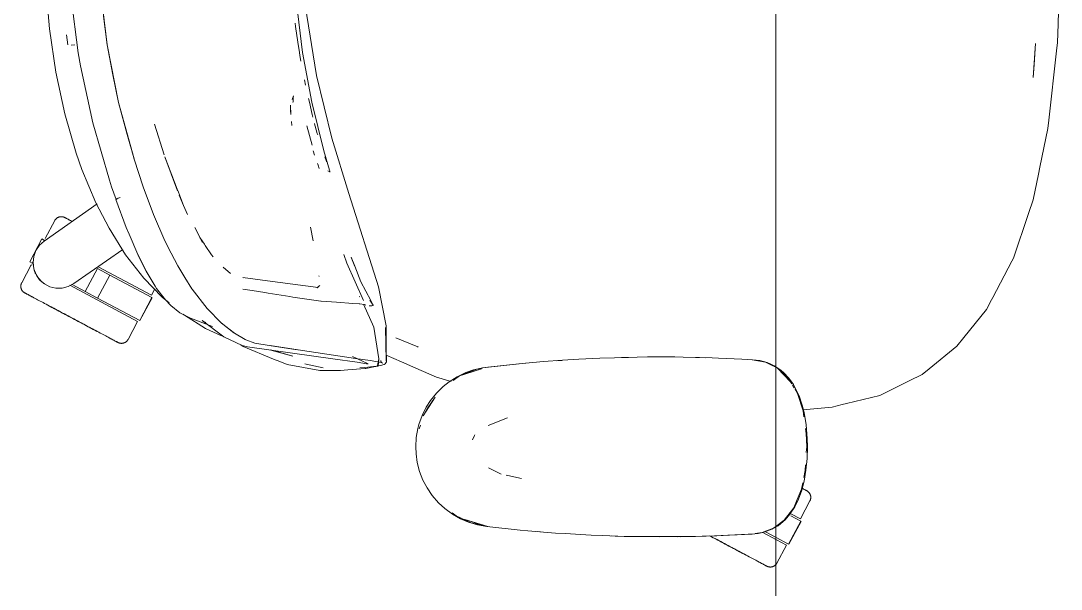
# Model space of a CAD drawing. Header units: millimetres. Extents: x 155927 to 295199, y -4084 to 97293.
# Drawn here: x 200043 to 200605, y 33192 to 33498 of the extents above; entities that cross this region are included whole.
import ezdxf

# ---------------------------------------------------------------- set-up
doc = ezdxf.new("R2010")
doc.units = ezdxf.units.MM
doc.header["$MEASUREMENT"] = 0
doc.layers.add('G-IMPT', color=8, linetype='CONTINUOUS', lineweight=9)
doc.layers.add('I-FURN', color=8, linetype='CONTINUOUS', lineweight=9)

msp = doc.modelspace()

# ---------------------------------------------------------------- linework, layer by layer
at = {"layer": 'G-IMPT'}
for p, q in [((200603.09, 33496.2), (200604.8, 33548.38)), ((200058.84, 33493.67), (200056.58, 33519.24)), ((200086.1, 33516.56), (200089.93, 33484.97)), ((200086.14, 33516.6), (200089.92, 33485.05)), ((200070.57, 33510.86), (200074.39, 33480.69)), ((200195.49, 33480.83), (200192.19, 33507.75)), ((200202.88, 33468.48), (200196.89, 33506.39)), ((200089.92, 33485.05), (200087.98, 33500.52)), ((200062.33, 33470.25), (200058.84, 33493.67)), ((200191.57, 33494.98), (200191.39, 33496.64)), ((200192.87, 33486.46), (200191.57, 33494.98)), ((200603.09, 33496.2), (200602.77, 33486.26)), ((200068.74, 33484.96), (200068.09, 33490.38)), ((200072.59, 33485.01), (200070.5, 33484.93)), ((200070.5, 33484.93), (200070.61, 33484.93)), ((200096.1, 33453.92), (200089.92, 33485.05)), ((200089.92, 33485.05), (200093.02, 33468.94)), ((200096.1, 33453.92), (200089.93, 33484.97)), ((200192.87, 33486.46), (200193.72, 33480.83)), ((200590.89, 33485.72), (200589.64, 33467.44)), ((200590.89, 33485.72), (200590.25, 33474.39)), ((200602.29, 33481.88), (200598.16, 33444.44)), ((200602.29, 33481.88), (200602.77, 33486.26)), ((200074.39, 33480.69), (200075.57, 33473.77)), ((200193.72, 33480.83), (200193.96, 33479.2)), ((200194.52, 33476.3), (200193.96, 33479.2)), ((200200.42, 33454.16), (200195.49, 33480.83)), ((200082.24, 33442.98), (200075.57, 33473.77)), ((200589.64, 33467.44), (200590.25, 33474.39)), ((200067.14, 33447.88), (200062.33, 33470.25)), ((200096.1, 33453.92), (200093.02, 33468.94)), ((200196.44, 33466.2), (200196.98, 33463.38)), ((200202.88, 33468.48), (200211.2, 33434.79)), ((200100.75, 33436.67), (200096.1, 33453.92)), ((200096.1, 33453.92), (200104.48, 33423.42)), ((200096.1, 33453.92), (200104.52, 33423.51)), ((200190.53, 33457.57), (200189.85, 33455.62)), ((200190.27, 33454.35), (200190.28, 33454.21)), ((200190.32, 33456.52), (200190.28, 33454.21)), ((200190.32, 33456.52), (200190.53, 33457.57)), ((200198.65, 33456.15), (200199.1, 33454.18)), ((200200.65, 33447.42), (200199.1, 33454.18)), ((200200.42, 33454.16), (200206.97, 33427.84)), ((200188.99, 33452.51), (200189.08, 33447.45)), ((200188.99, 33452.51), (200189, 33449.73)), ((200189.08, 33447.45), (200189, 33449.73)), ((200073.32, 33426.64), (200067.14, 33447.88)), ((200082.24, 33442.98), (200091.18, 33412.16)), ((200189.39, 33443.66), (200189.61, 33441.57)), ((200200.65, 33447.42), (200200.99, 33446.13)), ((200201.95, 33442.41), (200201.91, 33442.58)), ((200202.27, 33441.27), (200201.95, 33442.41)), ((200597.67, 33440.02), (200598.16, 33444.44)), ((200115.55, 33442.24), (200116.62, 33438.8)), ((200115.55, 33442.24), (200120.8, 33425.75)), ((200200.68, 33430.94), (200197.75, 33441.41)), ((200202.27, 33441.27), (200203.39, 33437.27)), ((200203.39, 33437.27), (200203.59, 33436.58)), ((200593.32, 33419.08), (200597.67, 33440.02)), ((200100.75, 33436.67), (200104.52, 33423.51)), ((200220.38, 33404.82), (200211.2, 33434.79)), ((200073.32, 33426.64), (200076.39, 33417.91)), ((200201.13, 33427.85), (200201.85, 33425.64)), ((200206.97, 33427.84), (200210.04, 33417.41)), ((200104.48, 33423.42), (200109.49, 33408.51)), ((200121.08, 33424.76), (200127.9, 33406.36)), ((200121.08, 33424.76), (200127.79, 33407.31)), ((200203.84, 33420.09), (200203.47, 33421.1)), ((200203.84, 33420.09), (200204.45, 33418.43)), ((200208.13, 33422.64), (200207.38, 33424.74)), ((200208.13, 33422.64), (200208.37, 33421.98)), ((200076.39, 33417.91), (200083.91, 33399.93)), ((200209.15, 33417.16), (200209.36, 33417.01)), ((200209.15, 33417.16), (200209.76, 33416.77)), ((200210.11, 33417.14), (200210.04, 33417.41)), ((200210.18, 33416.85), (200210.11, 33417.14)), ((200210.15, 33416.39), (200210.24, 33416.62)), ((200210.24, 33416.62), (200210.18, 33416.85)), ((200592.56, 33415.4), (200589.69, 33401.58)), ((200593.32, 33419.08), (200592.56, 33415.4)), ((200091.18, 33412.16), (200092.38, 33408.55)), ((200094.78, 33401.62), (200092.38, 33408.55)), ((200114.95, 33393.63), (200109.49, 33408.51)), ((200127.79, 33407.31), (200128.45, 33405.59)), ((200131.18, 33398.51), (200128.45, 33405.59)), ((200131.18, 33398.51), (200128.87, 33403.95)), ((200220.38, 33404.82), (200236.37, 33354.58)), ((200091, 33386.16), (200083.91, 33399.93)), ((200094.75, 33401.62), (200094.78, 33401.75)), ((200100.32, 33386.66), (200094.75, 33401.62)), ((200094.78, 33401.75), (200095.19, 33402.02)), ((200094.78, 33401.75), (200094.79, 33401.8)), ((200094.78, 33401.75), (200094.78, 33401.62)), ((200095.19, 33402.02), (200094.79, 33401.8)), ((200096.01, 33402.4), (200095.19, 33402.02)), ((200095.37, 33402.12), (200095.19, 33402.02)), ((200096.01, 33402.4), (200095.37, 33402.12)), ((200096.01, 33402.4), (200097.07, 33402.83)), ((200096.01, 33402.4), (200096.48, 33402.6)), ((200097.07, 33402.83), (200096.48, 33402.6)), ((200133.37, 33393.66), (200131.18, 33398.51)), ((200587.17, 33394.14), (200589.69, 33401.58)), ((200114.95, 33393.63), (200121.12, 33379.4)), ((200587.17, 33394.14), (200579.02, 33370.05)), ((200101.8, 33382.97), (200100.32, 33386.66)), ((200137.25, 33386.61), (200141.43, 33378.51)), ((200199.66, 33386.71), (200201.07, 33379.45)), ((200099.97, 33371.86), (200091, 33386.16)), ((200106.57, 33372.02), (200101.8, 33382.97)), ((200139.93, 33381.28), (200142.49, 33377.53)), ((200139.93, 33381.28), (200141.43, 33378.51)), ((200124.51, 33372.67), (200121.12, 33379.4)), ((200142.49, 33377.53), (200142.88, 33376.95)), ((200142.88, 33376.95), (200146.38, 33371.82)), ((200099.97, 33371.86), (200109.78, 33359.26)), ((200106.79, 33371.57), (200106.57, 33372.02)), ((200106.57, 33372.02), (200111.1, 33362.96)), ((200106.57, 33372.02), (200110.79, 33363.56)), ((200106.79, 33371.57), (200111.1, 33362.96)), ((200124.51, 33372.67), (200128.08, 33365.88)), ((200146.38, 33371.82), (200147.13, 33370.71)), ((200217.65, 33371.98), (200219.39, 33367.4)), ((200223.69, 33365.76), (200221.67, 33370.66)), ((200221.67, 33370.66), (200223.7, 33365.56)), ((200223.7, 33365.56), (200221.9, 33370.09)), ((200578.15, 33368.39), (200579.02, 33370.05)), ((200131.85, 33359.65), (200128.08, 33365.88)), ((200152.65, 33365.18), (200156.56, 33361.85)), ((200219.39, 33367.4), (200228.32, 33347.24)), ((200226.94, 33357.29), (200223.69, 33365.76)), ((200567.85, 33348.88), (200578.15, 33368.39)), ((200119.74, 33348.97), (200109.78, 33359.26)), ((200111.1, 33362.96), (200110.79, 33363.56)), ((200111.1, 33362.96), (200115.83, 33354.97)), ((200131.85, 33359.65), (200135.73, 33353.56)), ((200176.5, 33357.91), (200163.15, 33359.68)), ((200163.15, 33359.68), (200163.62, 33359.54)), ((200204.34, 33360.23), (200204.29, 33360.58)), ((200116.69, 33353.68), (200115.83, 33354.97)), ((200121.41, 33347.55), (200116.69, 33353.68)), ((200135.9, 33353.3), (200135.73, 33353.56)), ((200143.92, 33342.86), (200135.9, 33353.3)), ((200168.31, 33352.55), (200163.24, 33353.3)), ((200168.31, 33352.55), (200175.15, 33351.49)), ((200176.5, 33357.91), (200203.84, 33354.17)), ((200204.69, 33355.28), (200203.13, 33354.04)), ((200203.34, 33354.08), (200203.57, 33354.12)), ((200203.84, 33354.17), (200203.57, 33354.12)), ((200226.94, 33357.29), (200232.22, 33347.18)), ((200236.37, 33354.58), (200240.56, 33333.62)), ((200123.41, 33345.97), (200119.74, 33348.97)), ((200121.41, 33347.55), (200124.3, 33344.52)), ((200175.15, 33351.49), (200176.81, 33351.23)), ((200188.58, 33349.36), (200176.81, 33351.23)), ((200190.13, 33349.11), (200188.58, 33349.36)), ((200205.35, 33346.9), (200190.13, 33349.11)), ((200225.94, 33349.41), (200226.38, 33349.14)), ((200233.57, 33344.73), (200231.73, 33347.43)), ((200233.57, 33344.73), (200232.22, 33347.18)), ((200564.41, 33342.38), (200567.12, 33347.51)), ((200567.85, 33348.88), (200567.12, 33347.51)), ((200129.17, 33340.66), (200124.3, 33344.52)), ((200151.66, 33334.96), (200143.92, 33342.86)), ((200205.35, 33346.9), (200205.43, 33346.89)), ((200205.43, 33346.89), (200213.67, 33346.28)), ((200222.52, 33345.64), (200213.67, 33346.28)), ((200222.52, 33345.64), (200225.93, 33345.39)), ((200226.3, 33345.35), (200225.93, 33345.39)), ((200226.3, 33345.35), (200228.76, 33345.06)), ((200233.93, 33332.92), (200228.35, 33345.21)), ((200228.76, 33345.06), (200228.82, 33345.04)), ((200229.59, 33344.76), (200228.82, 33345.04)), ((200231.33, 33344.29), (200232.86, 33344.45)), ((200232.86, 33344.45), (200233.55, 33344.6)), ((200233.55, 33344.6), (200233.57, 33344.73)), ((200233.57, 33344.73), (200233.61, 33344.9)), ((200564.41, 33342.38), (200552.21, 33327.24)), ((200130.3, 33340.05), (200129.17, 33340.66)), ((200130.3, 33340.05), (200132.74, 33338.87)), ((200131.66, 33339.35), (200130.89, 33339.85)), ((200131.66, 33339.35), (200143.11, 33332.23)), ((200132.74, 33338.87), (200134.97, 33337.8)), ((200146.87, 33333.29), (200134.97, 33337.8)), ((200141.22, 33336.52), (200152.87, 33327.61)), ((200141.22, 33336.52), (200143.17, 33335.41)), ((200143.11, 33332.23), (200151.74, 33328.25)), ((200158.4, 33329.87), (200151.45, 33335.27)), ((200151.45, 33335.27), (200155.02, 33332.46)), ((200151.66, 33334.96), (200158.62, 33329.54)), ((200158.4, 33329.87), (200155.02, 33332.46)), ((200233.93, 33332.92), (200236.65, 33315.87)), ((200240.12, 33332.73), (200240.71, 33314.29)), ((200240.12, 33332.73), (200240.61, 33314.75)), ((200240.56, 33333.62), (200240.61, 33314.75)), ((200152.87, 33327.61), (200159.44, 33324.54)), ((200158.62, 33329.54), (200164.46, 33326.26)), ((200159.44, 33324.54), (200162.81, 33322.97)), ((200164.88, 33326.04), (200164.46, 33326.26)), ((200164.88, 33326.04), (200169.67, 33324.29)), ((200245.71, 33327.19), (200257.56, 33322.27)), ((200548.45, 33322.58), (200552.21, 33327.24)), ((200162.2, 33323.26), (200163.37, 33322.49)), ((200165.8, 33322.33), (200162.81, 33322.97)), ((200163.37, 33322.49), (200179.82, 33315.69)), ((200213.02, 33315.65), (200165.8, 33322.33)), ((200169.67, 33324.29), (200177.34, 33322.99)), ((200192.5, 33320.69), (200177.34, 33322.99)), ((200192.5, 33320.69), (200177.92, 33322.92)), ((200193.11, 33320.6), (200177.92, 33322.92)), ((200190.22, 33317.2), (200178.23, 33320.45)), ((200190.22, 33317.2), (200178.33, 33320.56)), ((200193.11, 33320.6), (200223.98, 33316.04)), ((200257.83, 33322.16), (200257.56, 33322.27)), ((200533.5, 33310.41), (200548.45, 33322.58)), ((200179.82, 33315.69), (200183.18, 33314.3)), ((200187.04, 33312.71), (200183.18, 33314.3)), ((200213.02, 33315.65), (200223.68, 33314.21)), ((200222.43, 33317.02), (200230.86, 33313.02)), ((200224.98, 33314), (200223.68, 33314.21)), ((200223.98, 33316.04), (200231.83, 33314.93)), ((200230, 33313.17), (200224.98, 33314)), ((200238.1, 33313.82), (200231.83, 33314.93)), ((200235.96, 33312.29), (200236.65, 33315.87)), ((200235.96, 33312.29), (200236.59, 33315.84)), ((200236.59, 33315.84), (200236.2, 33311.88)), ((200237.48, 33313.99), (200238.58, 33313.43)), ((200237.48, 33313.99), (200238.1, 33313.82)), ((200237.76, 33314.37), (200237.68, 33314.87)), ((200237.76, 33314.37), (200238.08, 33313.83)), ((200238.08, 33313.83), (200238.58, 33313.43)), ((200239.97, 33313.11), (200240.34, 33313.6)), ((200240.74, 33314.17), (200240.34, 33313.6)), ((200240.74, 33314.17), (200240.55, 33315.04)), ((200240.55, 33315.04), (200240.57, 33314.93)), ((200240.61, 33314.75), (200240.57, 33314.93)), ((200248.77, 33314.16), (200240.6, 33317.73)), ((200240.71, 33314.29), (200240.61, 33314.75)), ((200256.6, 33310.74), (200248.77, 33314.16)), ((200292.56, 33310.96), (200315.52, 33313.42)), ((200292.56, 33310.96), (200314, 33313.31)), ((200315.52, 33313.42), (200295.38, 33311.29)), ((200314, 33313.31), (200325.4, 33314.3)), ((200335.68, 33315.03), (200325.4, 33314.3)), ((200333.64, 33314.89), (200332.22, 33314.76)), ((200333.64, 33314.89), (200335.54, 33314.98)), ((200335.68, 33315.03), (200344.55, 33315.59)), ((200355.86, 33316.13), (200344.55, 33315.59)), ((200355.86, 33316.13), (200363.74, 33316.42)), ((200376.05, 33316.72), (200363.74, 33316.42)), ((200367.61, 33316.5), (200369.27, 33316.58)), ((200369.27, 33316.58), (200371.35, 33316.58)), ((200376.05, 33316.72), (200381.52, 33316.79)), ((200396.23, 33316.8), (200381.52, 33316.79)), ((200400.74, 33316.74), (200396.23, 33316.8)), ((200400.74, 33316.74), (200416.41, 33316.37)), ((200407.47, 33316.57), (200409.69, 33316.57)), ((200413.01, 33316.42), (200409.69, 33316.57)), ((200416.41, 33316.37), (200419.96, 33316.24)), ((200432.52, 33315.63), (200419.96, 33316.24)), ((200432.52, 33315.63), (200438.18, 33315.34)), ((200445.3, 33313.97), (200437.96, 33315.34)), ((200438.18, 33315.34), (200442.19, 33314.84)), ((200442.19, 33314.84), (200446.14, 33313.78)), ((200449.27, 33312.02), (200445.3, 33313.97)), ((200450.47, 33311.79), (200446.14, 33313.78)), ((200204.74, 33309.47), (200187.04, 33312.71)), ((200197.3, 33312.92), (200196.72, 33313.08)), ((200206.6, 33310.88), (200197.3, 33312.92)), ((200204.74, 33309.47), (200211.71, 33309.44)), ((200215.88, 33309.44), (200211.71, 33309.44)), ((200219.83, 33309.78), (200215.88, 33309.44)), ((200219.83, 33309.78), (200229.16, 33310.59)), ((200228.99, 33311.1), (200226.4, 33310.89)), ((200228.99, 33311.1), (200233.67, 33311.62)), ((200229.16, 33310.59), (200229.63, 33310.63)), ((200233.88, 33311.44), (200229.63, 33310.63)), ((200230.86, 33313.02), (200230, 33313.17)), ((200234.29, 33311.7), (200233.67, 33311.62)), ((200233.88, 33311.44), (200236.2, 33311.88)), ((200234.29, 33311.7), (200237.57, 33312.23)), ((200237.57, 33312.23), (200239.43, 33312.78)), ((200239.97, 33313.11), (200239.43, 33312.78)), ((200267.73, 33305.88), (200256.6, 33310.74)), ((200278.89, 33306.17), (200283.47, 33308.36)), ((200280.21, 33306.56), (200292.06, 33310.38)), ((200289.43, 33310.17), (200280.21, 33306.56)), ((200282.92, 33307.46), (200292.06, 33310.38)), ((200283.47, 33308.36), (200287.6, 33309.81)), ((200292.56, 33310.96), (200287.6, 33309.81)), ((200292.49, 33310.75), (200289.43, 33310.17)), ((200292.56, 33310.96), (200295.38, 33311.29)), ((200449.56, 33311.87), (200450.83, 33311.24)), ((200450.83, 33311.54), (200453.69, 33309.59)), ((200457.51, 33305.46), (200451.8, 33310.77)), ((200458.7, 33303.37), (200451.8, 33310.77)), ((200451.8, 33310.77), (200454.21, 33308.53)), ((200455.01, 33308.45), (200453.69, 33309.59)), ((200457.29, 33305), (200454.21, 33308.53)), ((200455.01, 33308.45), (200457.88, 33305.41)), ((200533.5, 33310.41), (200529.85, 33307.43)), ((200267.73, 33305.88), (200275.55, 33303.63)), ((200271.26, 33300.81), (200274.56, 33303.44)), ((200278.89, 33306.17), (200274.56, 33303.44)), ((200280.21, 33306.56), (200276.63, 33304.14)), ((200280.21, 33306.56), (200282.92, 33307.46)), ((200458.7, 33303.37), (200457.42, 33304.84)), ((200459.39, 33302.31), (200457.51, 33305.46)), ((200457.88, 33305.41), (200460.32, 33301.95)), ((200511.21, 33298.26), (200522.68, 33303.91)), ((200529.85, 33307.43), (200522.68, 33303.91)), ((200267.65, 33297.27), (200264.46, 33293.29)), ((200267.65, 33297.27), (200271.26, 33300.81)), ((200460.72, 33300.08), (200459.86, 33301.52)), ((200461.13, 33300.58), (200460.32, 33301.95)), ((200462.47, 33297.16), (200461, 33299.61)), ((200463.33, 33295.94), (200461.13, 33300.58)), ((200465.5, 33287.77), (200462.47, 33297.16)), ((200511.21, 33298.26), (200506.85, 33296.11)), ((200260.6, 33285.14), (200266.92, 33295.09)), ((200262.19, 33289.74), (200264.46, 33293.29)), ((200262.76, 33288.81), (200266.92, 33295.09)), ((200465.07, 33290.85), (200463.33, 33295.94)), ((200465.07, 33290.85), (200466.05, 33286.93)), ((200481.25, 33289.83), (200486.54, 33291.13)), ((200488.91, 33291.71), (200486.54, 33291.13)), ((200506.85, 33296.11), (200488.91, 33291.71)), ((200259.95, 33285.23), (200258.24, 33280.46)), ((200259.95, 33285.23), (200262.19, 33289.74)), ((200260.6, 33285.14), (200262.76, 33288.81)), ((200465.37, 33288.39), (200481.25, 33289.83)), ((200465.96, 33284.48), (200465.5, 33287.77)), ((200466.05, 33286.93), (200467.17, 33280.17)), ((200257.68, 33278.33), (200258.24, 33280.46)), ((200259.04, 33280.02), (200258.42, 33277.99)), ((200306.08, 33284.06), (200295.66, 33279.92)), ((200467.74, 33272.85), (200467.17, 33280.17)), ((200256.8, 33273.38), (200257.68, 33278.33)), ((200287.12, 33272.17), (200288.13, 33274.39)), ((200288.13, 33274.39), (200288.43, 33274.84)), ((200467.23, 33275.51), (200466.83, 33278.29)), ((200467.23, 33275.51), (200467.46, 33268.34)), ((200256.5, 33268.34), (200256.8, 33273.38)), ((200256.5, 33268.34), (200256.67, 33264.5)), ((200467.27, 33265.23), (200467.46, 33268.34)), ((200467.83, 33268.34), (200467.65, 33262.01)), ((200467.74, 33272.85), (200467.83, 33268.34)), ((200257.32, 33259.98), (200256.67, 33264.5)), ((200257.32, 33259.98), (200258.58, 33255.12)), ((200466.67, 33255.52), (200466.87, 33258.72)), ((200467.09, 33255.86), (200467.65, 33262.01)), ((200260.42, 33250.4), (200258.58, 33255.12)), ((200295.75, 33256.97), (200302.53, 33253.7)), ((200305.39, 33253.14), (200306.15, 33252.93)), ((200313.58, 33251.36), (200306.15, 33252.93)), ((200465.9, 33251.77), (200466.67, 33255.52)), ((200467.09, 33255.86), (200466.09, 33249.92)), ((200262.61, 33246.24), (200260.42, 33250.4)), ((200262.61, 33246.24), (200265.44, 33242.07)), ((200313.5, 33251.38), (200313.58, 33251.36)), ((200464.63, 33245.56), (200465.34, 33249.02)), ((200464.66, 33244.44), (200466.09, 33249.92)), ((200265.44, 33242.07), (200268.76, 33238.24)), ((200464.63, 33245.56), (200462.3, 33239.93)), ((200464.66, 33244.44), (200463.07, 33240.11)), ((200272.2, 33235.07), (200268.76, 33238.24)), ((200272.2, 33235.07), (200276.28, 33232.08)), ((200455.25, 33228.75), (200460.46, 33235.54)), ((200461.09, 33236.03), (200458.43, 33231.99)), ((200460.46, 33235.54), (200462.3, 33239.93)), ((200461.09, 33236.03), (200463.07, 33240.11)), ((200276.24, 33232.77), (200278.35, 33231.17)), ((200280.72, 33229.56), (200276.28, 33232.08)), ((200286.41, 33227.44), (200278.35, 33231.17)), ((200280.72, 33229.56), (200284.96, 33227.75)), ((200295.38, 33225.39), (200282.92, 33229.22)), ((200282.92, 33229.22), (200292.06, 33226.31)), ((200458.43, 33231.99), (200455.77, 33228.95)), ((200284.96, 33227.75), (200289.82, 33226.29)), ((200286.41, 33227.44), (200294.81, 33225.52)), ((200294.87, 33225.39), (200289.82, 33226.29)), ((200295.38, 33225.39), (200292.06, 33226.31)), ((200312.79, 33223.49), (200294.87, 33225.39)), ((200316.92, 33223.14), (200312.79, 33223.49)), ((200443.43, 33222.17), (200449.62, 33224.58)), ((200448.59, 33223.91), (200444.95, 33222.52)), ((200448.59, 33223.91), (200450.83, 33225.19)), ((200449.62, 33224.58), (200450.83, 33225.48)), ((200450.83, 33225.48), (200455.25, 33228.75)), ((200450.83, 33225.19), (200452.03, 33225.87)), ((200452.03, 33225.87), (200455.77, 33228.95)), ((200331.98, 33221.89), (200316.92, 33223.14)), ((200323.8, 33222.54), (200322.12, 33222.71)), ((200331.98, 33221.89), (200337.07, 33221.57)), ((200337.07, 33221.57), (200351.21, 33220.76)), ((200357.23, 33220.5), (200351.21, 33220.76)), ((200357.23, 33220.5), (200368.99, 33220.11)), ((200362.12, 33220.36), (200364.05, 33220.25)), ((200364.05, 33220.25), (200365.55, 33220.24)), ((200377.41, 33219.95), (200368.99, 33220.11)), ((200377.41, 33219.95), (200407.43, 33220.07)), ((200377.41, 33219.95), (200397.59, 33219.9)), ((200377.41, 33219.95), (200388.2, 33219.86)), ((200407.43, 33220.07), (200388.2, 33219.86)), ((200396.69, 33219.95), (200399.63, 33219.92)), ((200397.59, 33219.9), (200418.99, 33220.41)), ((200397.59, 33219.9), (200417.78, 33220.37)), ((200397.59, 33219.9), (200407.43, 33220.07)), ((200399.63, 33219.92), (200401.54, 33219.99)), ((200407.43, 33220.07), (200418.99, 33220.41)), ((200417.78, 33220.37), (200439.56, 33221.46)), ((200417.78, 33220.37), (200437.96, 33221.34)), ((200418.99, 33220.41), (200417.78, 33220.37)), ((200418.99, 33220.41), (200439.56, 33221.46)), ((200439.56, 33221.46), (200437.96, 33221.34)), ((200439.56, 33221.46), (200441.21, 33221.71)), ((200443.43, 33222.17), (200439.58, 33221.59)), ((200443.61, 33222.15), (200441.21, 33221.71)), ((200443.61, 33222.15), (200444.95, 33222.52))]:
    msp.add_line(p, q, dxfattribs=at)
at = {"layer": 'I-FURN'}
for p, q in [((200450.83, 34226.14), (200450.83, 32826.14)), ((200450.83, 32826.14), (200450.83, 34226.14)), ((200055.94, 33379.24), (200084.53, 33399.26)), ((200063.09, 33391.8), (200063.23, 33391.89)), ((200063.23, 33391.89), (200063.37, 33391.96)), ((200063.37, 33391.96), (200063.52, 33392.04)), ((200063.52, 33392.04), (200063.66, 33392.1)), ((200063.66, 33392.1), (200063.81, 33392.16)), ((200063.81, 33392.16), (200063.97, 33392.22)), ((200063.97, 33392.22), (200064.12, 33392.26)), ((200064.12, 33392.26), (200064.28, 33392.31)), ((200064.28, 33392.31), (200064.43, 33392.34)), ((200064.43, 33392.34), (200064.59, 33392.37)), ((200064.59, 33392.37), (200064.75, 33392.39)), ((200064.75, 33392.39), (200064.91, 33392.41)), ((200064.91, 33392.41), (200065.07, 33392.42)), ((200065.07, 33392.42), (200065.23, 33392.42)), ((200065.23, 33392.42), (200065.39, 33392.42)), ((200065.39, 33392.42), (200065.56, 33392.41)), ((200065.56, 33392.41), (200065.72, 33392.4)), ((200065.72, 33392.4), (200065.88, 33392.37)), ((200065.88, 33392.37), (200066.03, 33392.35)), ((200066.03, 33392.35), (200066.19, 33392.31)), ((200066.19, 33392.31), (200066.35, 33392.27)), ((200066.35, 33392.27), (200066.5, 33392.22)), ((200066.5, 33392.22), (200066.65, 33392.17)), ((200066.65, 33392.17), (200066.8, 33392.11)), ((200066.8, 33392.11), (200066.95, 33392.04)), ((200066.95, 33392.04), (200067.1, 33391.97)), ((200067.1, 33391.97), (200067.13, 33391.95)), ((200067.13, 33391.95), (200067.15, 33391.94)), ((200067.14, 33391.95), (200067.13, 33391.95)), ((200067.18, 33391.93), (200067.14, 33391.95)), ((200067.15, 33391.94), (200067.21, 33391.91)), ((200067.26, 33391.88), (200067.18, 33391.93)), ((200067.21, 33391.91), (200067.31, 33391.86)), ((200067.39, 33391.82), (200067.26, 33391.88)), ((200067.31, 33391.86), (200067.46, 33391.78)), ((200061.68, 33390.29), (200056.53, 33380.6)), ((200061.68, 33390.29), (200061.76, 33390.43)), ((200061.76, 33390.43), (200061.85, 33390.56)), ((200061.85, 33390.56), (200061.94, 33390.7)), ((200061.94, 33390.7), (200062.03, 33390.83)), ((200062.03, 33390.83), (200062.13, 33390.96)), ((200062.13, 33390.96), (200062.24, 33391.08)), ((200062.24, 33391.08), (200062.34, 33391.2)), ((200062.34, 33391.2), (200062.46, 33391.31)), ((200062.46, 33391.31), (200062.58, 33391.42)), ((200062.58, 33391.42), (200062.7, 33391.52)), ((200062.7, 33391.52), (200062.83, 33391.62)), ((200062.83, 33391.62), (200062.96, 33391.72)), ((200062.96, 33391.72), (200063.09, 33391.8)), ((200067.55, 33391.73), (200067.39, 33391.82)), ((200067.46, 33391.78), (200067.64, 33391.69)), ((200067.75, 33391.63), (200067.55, 33391.73)), ((200067.64, 33391.69), (200067.85, 33391.57)), ((200067.99, 33391.5), (200067.75, 33391.63)), ((200067.85, 33391.57), (200068.11, 33391.43)), ((200068.27, 33391.35), (200067.99, 33391.5)), ((200068.11, 33391.43), (200068.41, 33391.27)), ((200068.59, 33391.18), (200068.27, 33391.35)), ((200068.41, 33391.27), (200068.75, 33391.1)), ((200068.94, 33390.99), (200068.59, 33391.18)), ((200068.75, 33391.1), (200069.12, 33390.9)), ((200069.34, 33390.78), (200068.94, 33390.99)), ((200069.12, 33390.9), (200069.53, 33390.68)), ((200069.76, 33390.55), (200069.34, 33390.78)), ((200069.53, 33390.68), (200069.97, 33390.44)), ((200070.23, 33390.31), (200069.76, 33390.55)), ((200069.97, 33390.44), (200070.46, 33390.19)), ((200070.73, 33390.04), (200070.23, 33390.31)), ((200070.46, 33390.19), (200070.97, 33389.91)), ((200071.27, 33389.75), (200070.73, 33390.04)), ((200054.78, 33380.4), (200048.21, 33368.04)), ((200051.53, 33374.2), (200053.43, 33376.98)), ((200053.43, 33376.98), (200055.94, 33379.24)), ((200054.78, 33380.4), (200056.18, 33379.66)), ((200056.18, 33379.66), (200056.09, 33379.7)), ((200049.98, 33367.68), (200050.36, 33371.03)), ((200050.36, 33371.03), (200051.53, 33374.2)), ((200098.39, 33374.8), (200071.99, 33356.31)), ((200049.02, 33366.47), (200043.87, 33356.79)), ((200049.61, 33367.3), (200048.21, 33368.04)), ((200049.02, 33366.47), (200049.4, 33366.27)), ((200049.52, 33367.34), (200049.61, 33367.3)), ((200049.61, 33367.3), (200050.01, 33368.05)), ((200050.4, 33364.34), (200049.98, 33367.68)), ((200051.62, 33361.19), (200050.4, 33364.34)), ((200084.76, 33364.46), (200078.19, 33352.1)), ((200084.76, 33364.46), (200091.4, 33360.93)), ((200085.23, 33365.34), (200113.93, 33350.08)), ((200053.56, 33358.43), (200051.62, 33361.19)), ((200052.1, 33360.35), (200054.39, 33357.57)), ((200056.1, 33356.21), (200053.56, 33358.43)), ((200091.4, 33360.93), (200084.83, 33348.57)), ((200091.4, 33360.93), (200114.11, 33348.85)), ((200043.4, 33355.05), (200043.41, 33355.21)), ((200043.4, 33354.89), (200043.4, 33355.05)), ((200043.4, 33354.73), (200043.4, 33354.89)), ((200043.41, 33354.56), (200043.4, 33354.73)), ((200043.41, 33355.21), (200043.43, 33355.37)), ((200043.43, 33354.4), (200043.41, 33354.56)), ((200043.43, 33355.37), (200043.45, 33355.53)), ((200043.45, 33354.24), (200043.43, 33354.4)), ((200043.45, 33355.53), (200043.48, 33355.69)), ((200043.48, 33354.09), (200043.45, 33354.24)), ((200043.48, 33355.69), (200043.51, 33355.85)), ((200043.52, 33353.93), (200043.48, 33354.09)), ((200043.51, 33355.85), (200043.55, 33356)), ((200043.56, 33353.77), (200043.52, 33353.93)), ((200043.55, 33356), (200043.6, 33356.16)), ((200043.61, 33353.62), (200043.56, 33353.77)), ((200043.6, 33356.16), (200043.66, 33356.31)), ((200043.66, 33353.47), (200043.61, 33353.62)), ((200043.66, 33356.31), (200043.72, 33356.46)), ((200043.72, 33353.32), (200043.66, 33353.47)), ((200043.72, 33356.46), (200043.78, 33356.6)), ((200043.79, 33353.17), (200043.72, 33353.32)), ((200043.78, 33356.6), (200043.85, 33356.75)), ((200043.86, 33353.03), (200043.79, 33353.17)), ((200043.85, 33356.75), (200043.87, 33356.79)), ((200043.94, 33352.89), (200043.86, 33353.03)), ((200044.02, 33352.75), (200043.94, 33352.89)), ((200044.11, 33352.61), (200044.02, 33352.75)), ((200044.2, 33352.48), (200044.11, 33352.61)), ((200054.39, 33357.57), (200055.81, 33356.41)), ((200059.09, 33354.66), (200056.1, 33356.21)), ((200062.37, 33353.87), (200059.09, 33354.66)), ((200065.75, 33353.9), (200062.37, 33353.87)), ((200069.02, 33354.73), (200065.75, 33353.9)), ((200071.99, 33356.31), (200069.02, 33354.73)), ((200069.81, 33355.42), (200106.41, 33335.96)), ((200078.19, 33352.1), (200071.13, 33355.85)), ((200113.93, 33350.08), (200115.6, 33353.24)), ((200044.3, 33352.35), (200044.2, 33352.48)), ((200044.41, 33352.23), (200044.3, 33352.35)), ((200044.52, 33352.11), (200044.41, 33352.23)), ((200044.63, 33352), (200044.52, 33352.11)), ((200044.75, 33351.89), (200044.63, 33352)), ((200044.87, 33351.78), (200044.75, 33351.89)), ((200045, 33351.68), (200044.87, 33351.78)), ((200045.13, 33351.59), (200045, 33351.68)), ((200045.26, 33351.5), (200045.13, 33351.59)), ((200045.4, 33351.42), (200045.26, 33351.5)), ((200045.54, 33351.34), (200045.4, 33351.42)), ((200045.54, 33351.33), (200045.54, 33351.34)), ((200045.54, 33351.34), (200045.56, 33351.33)), ((200045.59, 33351.31), (200045.54, 33351.33)), ((200045.56, 33351.33), (200045.62, 33351.29)), ((200045.67, 33351.27), (200045.59, 33351.31)), ((200045.62, 33351.29), (200045.72, 33351.24)), ((200045.79, 33351.2), (200045.67, 33351.27)), ((200045.72, 33351.24), (200045.86, 33351.17)), ((200045.95, 33351.12), (200045.79, 33351.2)), ((200045.86, 33351.17), (200046.04, 33351.07)), ((200046.15, 33351.01), (200045.95, 33351.12)), ((200046.04, 33351.07), (200046.26, 33350.95)), ((200046.39, 33350.88), (200046.15, 33351.01)), ((200046.26, 33350.95), (200046.52, 33350.82)), ((200046.67, 33350.73), (200046.39, 33350.88)), ((200046.52, 33350.82), (200046.81, 33350.66)), ((200046.99, 33350.56), (200046.67, 33350.73)), ((200046.81, 33350.66), (200047.15, 33350.48)), ((200047.35, 33350.38), (200046.99, 33350.56)), ((200047.15, 33350.48), (200047.52, 33350.28)), ((200047.74, 33350.17), (200047.35, 33350.38)), ((200047.52, 33350.28), (200047.93, 33350.06)), ((200048.17, 33349.94), (200047.74, 33350.17)), ((200047.93, 33350.06), (200048.38, 33349.83)), ((200048.63, 33349.69), (200048.17, 33349.94)), ((200048.38, 33349.83), (200048.86, 33349.57)), ((200049.14, 33349.42), (200048.63, 33349.69)), ((200048.86, 33349.57), (200049.38, 33349.3)), ((200049.67, 33349.14), (200049.14, 33349.42)), ((200049.38, 33349.3), (200049.93, 33349)), ((200050.24, 33348.84), (200049.67, 33349.14)), ((200049.93, 33349), (200050.51, 33348.69)), ((200050.51, 33348.69), (200051.13, 33348.36)), ((200051.13, 33348.36), (200051.78, 33348.02)), ((200051.78, 33348.02), (200052.46, 33347.66)), ((200052.46, 33347.66), (200053.16, 33347.28)), ((200053.16, 33347.28), (200053.9, 33346.89)), ((200084.83, 33348.57), (200078.19, 33352.1)), ((200107.54, 33336.49), (200084.83, 33348.57)), ((200114.11, 33348.85), (200107.54, 33336.49)), ((200107.71, 33336.4), (200114.28, 33348.76)), ((200053.9, 33346.89), (200054.66, 33346.49)), ((200054.66, 33346.49), (200055.45, 33346.07)), ((200055.45, 33346.07), (200056.26, 33345.64)), ((200056.26, 33345.64), (200057.09, 33345.19)), ((200057.09, 33345.19), (200057.95, 33344.74)), ((200057.95, 33344.74), (200058.83, 33344.27)), ((200058.83, 33344.27), (200059.72, 33343.79)), ((200060.21, 33343.53), (200059.31, 33344.01)), ((200059.72, 33343.79), (200060.64, 33343.31)), ((200061.14, 33343.04), (200060.21, 33343.53)), ((200060.64, 33343.31), (200061.57, 33342.81)), ((200062.07, 33342.54), (200061.14, 33343.04)), ((200061.57, 33342.81), (200062.51, 33342.31)), ((200063.03, 33342.04), (200062.07, 33342.54)), ((200062.51, 33342.31), (200063.47, 33341.8)), ((200063.99, 33341.53), (200063.03, 33342.04)), ((200063.47, 33341.8), (200064.44, 33341.29)), ((200064.96, 33341.01), (200063.99, 33341.53)), ((200064.44, 33341.29), (200065.42, 33340.77)), ((200065.95, 33340.48), (200064.96, 33341.01)), ((200065.42, 33340.77), (200066.4, 33340.24)), ((200066.94, 33339.96), (200065.95, 33340.48)), ((200066.4, 33340.24), (200067.4, 33339.71)), ((200067.94, 33339.43), (200066.94, 33339.96)), ((200067.4, 33339.71), (200068.4, 33339.18)), ((200068.94, 33338.9), (200067.94, 33339.43)), ((200068.4, 33339.18), (200069.4, 33338.65)), ((200069.94, 33338.36), (200068.94, 33338.9)), ((200069.4, 33338.65), (200070.4, 33338.12)), ((200070.95, 33337.83), (200069.94, 33338.36)), ((200070.4, 33338.12), (200071.41, 33337.58)), ((200071.95, 33337.29), (200070.95, 33337.83)), ((200071.41, 33337.58), (200072.41, 33337.05)), ((200072.95, 33336.76), (200071.95, 33337.29)), ((200072.41, 33337.05), (200073.42, 33336.51)), ((200073.95, 33336.23), (200072.95, 33336.76)), ((200073.42, 33336.51), (200074.41, 33335.98)), ((200074.95, 33335.7), (200073.95, 33336.23)), ((200074.41, 33335.98), (200075.4, 33335.46)), ((200075.94, 33335.17), (200074.95, 33335.7)), ((200101.26, 33326.27), (200106.41, 33335.96)), ((200075.4, 33335.46), (200076.39, 33334.93)), ((200076.91, 33334.65), (200075.94, 33335.17)), ((200076.39, 33334.93), (200077.36, 33334.42)), ((200077.88, 33334.14), (200076.91, 33334.65)), ((200077.36, 33334.42), (200078.32, 33333.9)), ((200078.84, 33333.63), (200077.88, 33334.14)), ((200078.32, 33333.9), (200079.28, 33333.4)), ((200079.78, 33333.13), (200078.84, 33333.63)), ((200079.28, 33333.4), (200080.21, 33332.9)), ((200080.71, 33332.63), (200079.78, 33333.13)), ((200080.21, 33332.9), (200081.14, 33332.41)), ((200081.63, 33332.15), (200080.71, 33332.63)), ((200081.14, 33332.41), (200082.04, 33331.93)), ((200082.52, 33331.67), (200081.63, 33332.15)), ((200082.04, 33331.93), (200082.93, 33331.46)), ((200083.4, 33331.21), (200082.52, 33331.67)), ((200082.93, 33331.46), (200083.8, 33330.99)), ((200084.26, 33330.75), (200083.4, 33331.21)), ((200083.8, 33330.99), (200084.64, 33330.54)), ((200085.09, 33330.31), (200084.26, 33330.75)), ((200084.64, 33330.54), (200085.47, 33330.11)), ((200085.47, 33330.11), (200086.27, 33329.68)), ((200086.27, 33329.68), (200087.05, 33329.27)), ((200087.05, 33329.27), (200087.8, 33328.87)), ((200087.8, 33328.87), (200088.52, 33328.48)), ((200088.52, 33328.48), (200089.21, 33328.12)), ((200089.21, 33328.12), (200089.88, 33327.76)), ((200089.88, 33327.76), (200090.51, 33327.43)), ((200090.51, 33327.43), (200091.11, 33327.11)), ((200091.42, 33326.94), (200090.84, 33327.25)), ((200091.11, 33327.11), (200091.68, 33326.8)), ((200091.97, 33326.65), (200091.42, 33326.94)), ((200091.68, 33326.8), (200092.22, 33326.52)), ((200092.49, 33326.37), (200091.97, 33326.65)), ((200092.22, 33326.52), (200092.72, 33326.25)), ((200092.97, 33326.12), (200092.49, 33326.37)), ((200092.72, 33326.25), (200093.18, 33326)), ((200093.42, 33325.88), (200092.97, 33326.12)), ((200093.18, 33326), (200093.61, 33325.78)), ((200093.83, 33325.66), (200093.42, 33325.88)), ((200093.61, 33325.78), (200094, 33325.57)), ((200094.2, 33325.46), (200093.83, 33325.66)), ((200094, 33325.57), (200094.36, 33325.38)), ((200094.54, 33325.28), (200094.2, 33325.46)), ((200094.36, 33325.38), (200094.68, 33325.21)), ((200094.83, 33325.13), (200094.54, 33325.28)), ((200094.68, 33325.21), (200094.96, 33325.06)), ((200095.09, 33324.99), (200094.83, 33325.13)), ((200094.96, 33325.06), (200095.2, 33324.93)), ((200095.31, 33324.87), (200095.09, 33324.99)), ((200095.2, 33324.93), (200095.4, 33324.83)), ((200095.49, 33324.78), (200095.31, 33324.87)), ((200095.4, 33324.83), (200095.56, 33324.74)), ((200095.63, 33324.7), (200095.49, 33324.78)), ((200095.56, 33324.74), (200095.68, 33324.67)), ((200095.73, 33324.65), (200095.63, 33324.7)), ((200095.68, 33324.67), (200095.77, 33324.63)), ((200095.79, 33324.62), (200095.73, 33324.65)), ((200095.77, 33324.63), (200095.81, 33324.61)), ((200095.81, 33324.61), (200095.79, 33324.62)), ((200095.85, 33324.59), (200095.81, 33324.61)), ((200095.81, 33324.61), (200095.81, 33324.61)), ((200096, 33324.51), (200095.85, 33324.59)), ((200096.14, 33324.45), (200096, 33324.51)), ((200099.43, 33324.52), (200099.28, 33324.46)), ((200099.57, 33324.59), (200099.43, 33324.52)), ((200099.71, 33324.67), (200099.57, 33324.59)), ((200099.85, 33324.75), (200099.71, 33324.67)), ((200099.99, 33324.84), (200099.85, 33324.75)), ((200100.12, 33324.94), (200099.99, 33324.84)), ((200100.25, 33325.04), (200100.12, 33324.94)), ((200100.37, 33325.14), (200100.25, 33325.04)), ((200100.49, 33325.25), (200100.37, 33325.14)), ((200100.6, 33325.36), (200100.49, 33325.25)), ((200100.71, 33325.48), (200100.6, 33325.36)), ((200100.82, 33325.6), (200100.71, 33325.48)), ((200100.92, 33325.73), (200100.82, 33325.6)), ((200101.01, 33325.86), (200100.92, 33325.73)), ((200101.1, 33325.99), (200101.01, 33325.86)), ((200101.19, 33326.13), (200101.1, 33325.99)), ((200101.26, 33326.27), (200101.19, 33326.13)), ((200096.29, 33324.39), (200096.14, 33324.45)), ((200096.45, 33324.34), (200096.29, 33324.39)), ((200096.6, 33324.29), (200096.45, 33324.34)), ((200096.76, 33324.25), (200096.6, 33324.29)), ((200096.91, 33324.21), (200096.76, 33324.25)), ((200097.07, 33324.18), (200096.91, 33324.21)), ((200097.23, 33324.16), (200097.07, 33324.18)), ((200097.39, 33324.15), (200097.23, 33324.16)), ((200097.55, 33324.14), (200097.39, 33324.15)), ((200097.71, 33324.13), (200097.55, 33324.14)), ((200097.87, 33324.14), (200097.71, 33324.13)), ((200098.04, 33324.15), (200097.87, 33324.14)), ((200098.2, 33324.16), (200098.04, 33324.15)), ((200098.36, 33324.19), (200098.2, 33324.16)), ((200098.51, 33324.22), (200098.36, 33324.19)), ((200098.67, 33324.25), (200098.51, 33324.22)), ((200098.83, 33324.29), (200098.67, 33324.25)), ((200098.98, 33324.34), (200098.83, 33324.29)), ((200099.13, 33324.39), (200098.98, 33324.34)), ((200099.28, 33324.46), (200099.13, 33324.39)), ((200464.91, 33246.06), (200465.34, 33245.83)), ((200465.55, 33245.72), (200465.14, 33245.93)), ((200465.34, 33245.83), (200465.73, 33245.62)), ((200465.93, 33245.52), (200465.55, 33245.72)), ((200465.73, 33245.62), (200466.09, 33245.43)), ((200466.26, 33245.34), (200465.93, 33245.52)), ((200466.09, 33245.43), (200466.4, 33245.26)), ((200466.56, 33245.18), (200466.26, 33245.34)), ((200466.4, 33245.26), (200466.68, 33245.12)), ((200466.82, 33245.04), (200466.56, 33245.18)), ((200466.68, 33245.12), (200466.92, 33244.99)), ((200467.04, 33244.93), (200466.82, 33245.04)), ((200466.92, 33244.99), (200467.13, 33244.88)), ((200467.22, 33244.83), (200467.04, 33244.93)), ((200467.13, 33244.88), (200467.29, 33244.8)), ((200467.36, 33244.76), (200467.22, 33244.83)), ((200467.29, 33244.8), (200467.41, 33244.73)), ((200467.46, 33244.7), (200467.36, 33244.76)), ((200467.41, 33244.73), (200467.49, 33244.69)), ((200467.52, 33244.67), (200467.46, 33244.7)), ((200467.49, 33244.69), (200467.53, 33244.66)), ((200467.54, 33244.66), (200467.52, 33244.67)), ((200467.53, 33244.66), (200467.54, 33244.66)), ((200467.54, 33244.66), (200467.68, 33244.58)), ((200467.68, 33244.58), (200467.82, 33244.5)), ((200467.82, 33244.5), (200467.95, 33244.41)), ((200467.95, 33244.41), (200468.08, 33244.31)), ((200468.08, 33244.31), (200468.21, 33244.21)), ((200468.21, 33244.21), (200468.33, 33244.11)), ((200468.33, 33244.11), (200468.45, 33244)), ((200468.45, 33244), (200468.56, 33243.89)), ((200468.56, 33243.89), (200468.67, 33243.77)), ((200468.67, 33243.77), (200468.77, 33243.64)), ((200468.77, 33243.64), (200468.87, 33243.52)), ((200468.87, 33243.52), (200468.97, 33243.39)), ((200468.97, 33243.39), (200469.06, 33243.25)), ((200469.06, 33243.25), (200469.14, 33243.11)), ((200469.14, 33243.11), (200469.22, 33242.97)), ((200469.22, 33242.97), (200469.29, 33242.83)), ((200469.29, 33242.83), (200469.36, 33242.68)), ((200469.36, 33242.68), (200469.42, 33242.53)), ((200469.42, 33242.53), (200469.47, 33242.38)), ((200469.47, 33242.38), (200469.52, 33242.22)), ((200469.52, 33242.22), (200469.56, 33242.07)), ((200469.56, 33242.07), (200469.59, 33241.91)), ((200469.6, 33240.31), (200469.56, 33240.15)), ((200469.59, 33241.91), (200469.62, 33241.75)), ((200469.63, 33240.47), (200469.6, 33240.31)), ((200469.62, 33241.75), (200469.65, 33241.59)), ((200469.65, 33240.63), (200469.63, 33240.47)), ((200469.65, 33241.59), (200469.66, 33241.43)), ((200469.66, 33240.79), (200469.65, 33240.63)), ((200469.66, 33241.43), (200469.67, 33241.27)), ((200469.67, 33240.95), (200469.66, 33240.79)), ((200469.67, 33241.27), (200469.68, 33241.11)), ((200469.68, 33241.11), (200469.67, 33240.95)), ((200464.06, 33229.53), (200469.21, 33239.21)), ((200469.23, 33239.25), (200469.21, 33239.21)), ((200469.3, 33239.39), (200469.23, 33239.25)), ((200469.36, 33239.54), (200469.3, 33239.39)), ((200469.42, 33239.69), (200469.36, 33239.54)), ((200469.47, 33239.84), (200469.42, 33239.69)), ((200469.52, 33240), (200469.47, 33239.84)), ((200469.56, 33240.15), (200469.52, 33240)), ((200458.86, 33232.29), (200464.06, 33229.53)), ((200458.95, 33231.11), (200464.24, 33228.29)), ((200464.24, 33228.29), (200457.67, 33215.93)), ((200457.84, 33215.84), (200464.41, 33228.2)), ((200416.08, 33219.93), (200415.09, 33220.45)), ((200415.55, 33220.21), (200416.53, 33219.68)), ((200417.07, 33219.4), (200416.08, 33219.93)), ((200416.53, 33219.68), (200417.53, 33219.15)), ((200418.07, 33218.87), (200417.07, 33219.4)), ((200417.53, 33219.15), (200418.53, 33218.62)), ((200419.07, 33218.34), (200418.07, 33218.87)), ((200418.53, 33218.62), (200419.53, 33218.09)), ((200420.07, 33217.8), (200419.07, 33218.34)), ((200419.53, 33218.09), (200420.53, 33217.56)), ((200421.08, 33217.27), (200420.07, 33217.8)), ((200443.88, 33222.13), (200451.26, 33218.21)), ((200450.97, 33219.49), (200445.16, 33222.58)), ((200457.67, 33215.93), (200450.97, 33219.49)), ((200451.26, 33218.21), (200456.54, 33215.4)), ((200420.53, 33217.56), (200421.54, 33217.02)), ((200422.08, 33216.73), (200421.08, 33217.27)), ((200421.54, 33217.02), (200422.54, 33216.49)), ((200423.08, 33216.2), (200422.08, 33216.73)), ((200422.54, 33216.49), (200423.55, 33215.95)), ((200424.08, 33215.67), (200423.08, 33216.2)), ((200423.55, 33215.95), (200424.54, 33215.42)), ((200425.08, 33215.14), (200424.08, 33215.67)), ((200424.54, 33215.42), (200425.53, 33214.9)), ((200426.07, 33214.61), (200425.08, 33215.14)), ((200425.53, 33214.9), (200426.52, 33214.37)), ((200427.04, 33214.09), (200426.07, 33214.61)), ((200426.52, 33214.37), (200427.49, 33213.86)), ((200428.01, 33213.58), (200427.04, 33214.09)), ((200427.49, 33213.86), (200428.45, 33213.34)), ((200428.97, 33213.07), (200428.01, 33213.58)), ((200428.45, 33213.34), (200429.41, 33212.84)), ((200429.91, 33212.57), (200428.97, 33213.07)), ((200429.41, 33212.84), (200430.34, 33212.34)), ((200430.84, 33212.07), (200429.91, 33212.57)), ((200430.34, 33212.34), (200431.27, 33211.85)), ((200451.39, 33205.71), (200456.54, 33215.4)), ((200431.76, 33211.59), (200430.84, 33212.07)), ((200431.27, 33211.85), (200432.17, 33211.37)), ((200432.65, 33211.11), (200431.76, 33211.59)), ((200432.17, 33211.37), (200433.06, 33210.9)), ((200433.53, 33210.65), (200432.65, 33211.11)), ((200433.06, 33210.9), (200433.93, 33210.43)), ((200434.39, 33210.19), (200433.53, 33210.65)), ((200433.93, 33210.43), (200434.77, 33209.98)), ((200435.22, 33209.75), (200434.39, 33210.19)), ((200434.77, 33209.98), (200435.6, 33209.55)), ((200435.6, 33209.55), (200436.4, 33209.12)), ((200436.4, 33209.12), (200437.18, 33208.71)), ((200437.18, 33208.71), (200437.93, 33208.31)), ((200437.93, 33208.31), (200438.65, 33207.92)), ((200438.65, 33207.92), (200439.34, 33207.56)), ((200439.34, 33207.56), (200440.01, 33207.2)), ((200440.01, 33207.2), (200440.64, 33206.87)), ((200440.64, 33206.87), (200441.24, 33206.55)), ((200441.55, 33206.38), (200440.97, 33206.69)), ((200441.24, 33206.55), (200441.81, 33206.24)), ((200442.1, 33206.09), (200441.55, 33206.38)), ((200441.81, 33206.24), (200442.35, 33205.96)), ((200442.62, 33205.81), (200442.1, 33206.09)), ((200442.35, 33205.96), (200442.85, 33205.69)), ((200443.1, 33205.56), (200442.62, 33205.81)), ((200442.85, 33205.69), (200443.31, 33205.44)), ((200443.55, 33205.32), (200443.1, 33205.56)), ((200443.31, 33205.44), (200443.74, 33205.22)), ((200443.96, 33205.1), (200443.55, 33205.32)), ((200443.74, 33205.22), (200444.13, 33205.01)), ((200444.33, 33204.9), (200443.96, 33205.1)), ((200444.13, 33205.01), (200444.49, 33204.82)), ((200444.67, 33204.72), (200444.33, 33204.9)), ((200444.49, 33204.82), (200444.81, 33204.65)), ((200444.96, 33204.57), (200444.67, 33204.72)), ((200444.81, 33204.65), (200445.09, 33204.5)), ((200445.22, 33204.43), (200444.96, 33204.57)), ((200445.09, 33204.5), (200445.33, 33204.37)), ((200445.44, 33204.31), (200445.22, 33204.43)), ((200445.33, 33204.37), (200445.53, 33204.27)), ((200445.62, 33204.22), (200445.44, 33204.31)), ((200445.53, 33204.27), (200445.69, 33204.18)), ((200445.76, 33204.14), (200445.62, 33204.22)), ((200445.69, 33204.18), (200445.81, 33204.11)), ((200445.86, 33204.09), (200445.76, 33204.14)), ((200445.81, 33204.11), (200445.9, 33204.07)), ((200445.92, 33204.06), (200445.86, 33204.09)), ((200445.9, 33204.07), (200445.94, 33204.05)), ((200445.94, 33204.05), (200445.92, 33204.06)), ((200445.98, 33204.03), (200445.94, 33204.05)), ((200445.94, 33204.05), (200445.94, 33204.05)), ((200446.13, 33203.95), (200445.98, 33204.03)), ((200446.27, 33203.89), (200446.13, 33203.95)), ((200446.42, 33203.83), (200446.27, 33203.89)), ((200446.58, 33203.78), (200446.42, 33203.83)), ((200446.73, 33203.73), (200446.58, 33203.78)), ((200446.89, 33203.69), (200446.73, 33203.73)), ((200447.04, 33203.65), (200446.89, 33203.69)), ((200447.2, 33203.62), (200447.04, 33203.65)), ((200447.36, 33203.6), (200447.2, 33203.62)), ((200447.52, 33203.59), (200447.36, 33203.6)), ((200447.68, 33203.58), (200447.52, 33203.59)), ((200447.84, 33203.57), (200447.68, 33203.58)), ((200448, 33203.58), (200447.84, 33203.57)), ((200448.17, 33203.59), (200448, 33203.58)), ((200448.33, 33203.6), (200448.17, 33203.59)), ((200448.49, 33203.63), (200448.33, 33203.6)), ((200448.64, 33203.66), (200448.49, 33203.63)), ((200448.8, 33203.69), (200448.64, 33203.66)), ((200448.96, 33203.73), (200448.8, 33203.69)), ((200449.11, 33203.78), (200448.96, 33203.73)), ((200449.26, 33203.84), (200449.11, 33203.78)), ((200449.41, 33203.9), (200449.26, 33203.84)), ((200449.56, 33203.96), (200449.41, 33203.9)), ((200449.7, 33204.03), (200449.56, 33203.96)), ((200449.84, 33204.11), (200449.7, 33204.03)), ((200449.98, 33204.19), (200449.84, 33204.11)), ((200450.12, 33204.28), (200449.98, 33204.19)), ((200450.25, 33204.38), (200450.12, 33204.28)), ((200450.38, 33204.48), (200450.25, 33204.38)), ((200450.5, 33204.58), (200450.38, 33204.48)), ((200450.62, 33204.69), (200450.5, 33204.58)), ((200450.73, 33204.8), (200450.62, 33204.69)), ((200450.84, 33204.92), (200450.73, 33204.8)), ((200450.95, 33205.04), (200450.84, 33204.92)), ((200451.05, 33205.17), (200450.95, 33205.04)), ((200451.14, 33205.3), (200451.05, 33205.17)), ((200451.23, 33205.43), (200451.14, 33205.3)), ((200451.31, 33205.57), (200451.23, 33205.43)), ((200451.39, 33205.71), (200451.31, 33205.57))]:
    msp.add_line(p, q, dxfattribs=at)
for points in [[(200050.08, 33366.24), (200050.04, 33366.61), (200050, 33367.28), (200050, 33367.82), (200050.01, 33368.05)], [(200054.04, 33357.91), (200053.64, 33358.31), (200053.28, 33358.72), (200052.94, 33359.14)]]:
    msp.add_open_spline(points, degree=3, dxfattribs=at)
msp.add_open_spline([(200051.34, 33361.74), (200051.26, 33361.9), (200050.97, 33362.54), (200050.75, 33363.16), (200050.6, 33363.63)], degree=3, knots=[-0.5319761, -0.5319761, -0.5319761, -0.5319761, -0.5, -0.4, -0.4, -0.4, -0.4], dxfattribs=at)

doc.saveas('drawing.dxf')
